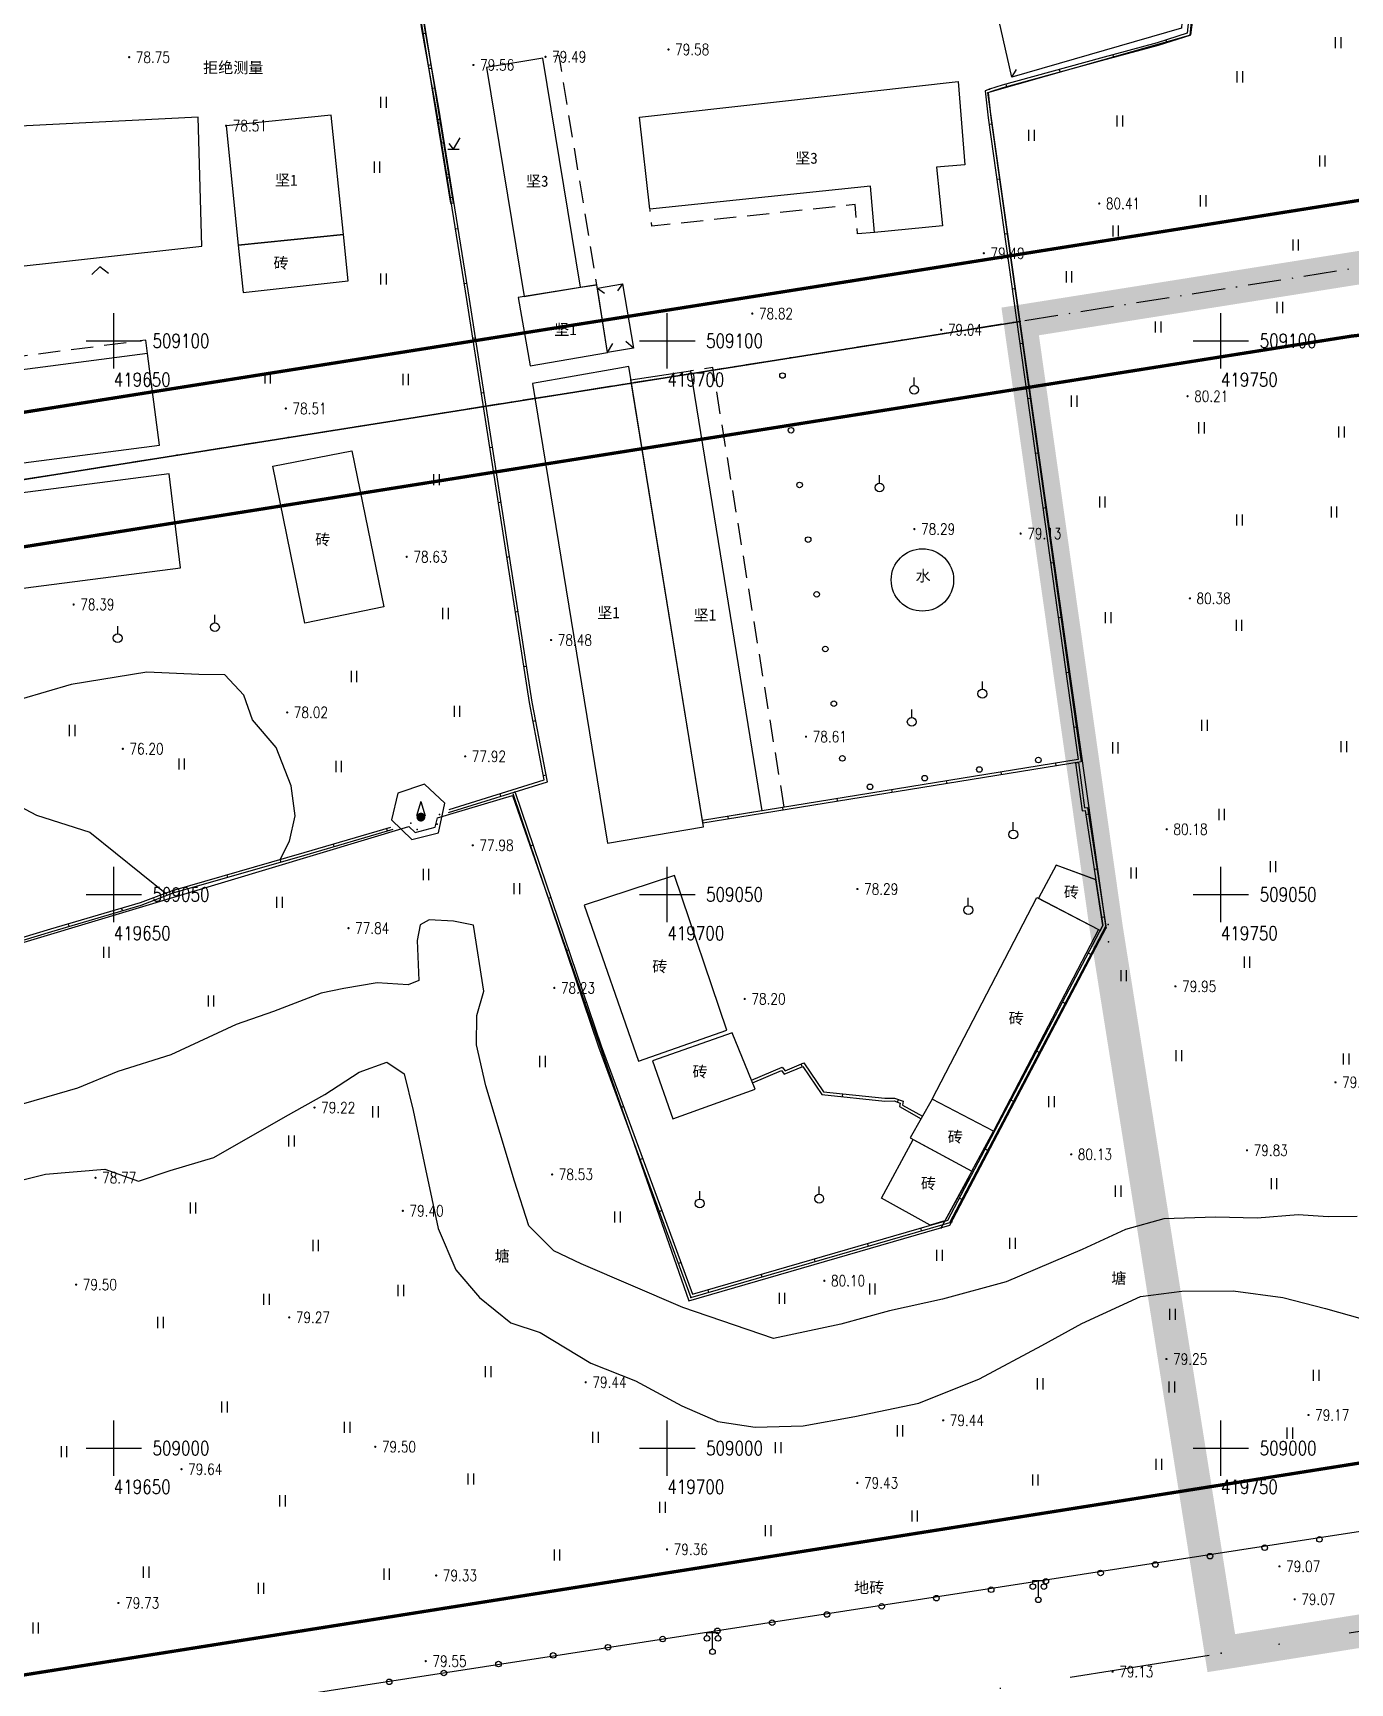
# Model space of a CAD drawing. Header units: millimetres. Extents: x 415847 to 420533, y 507593 to 509769.
# Drawn here: x 419642.7 to 419761.7, y 508978.8 to 509127.8 of the extents above; entities that cross this region are included whole.
import ezdxf
from ezdxf.enums import TextEntityAlignment as Align

# ---------------------------------------------------------------- set-up
doc = ezdxf.new("R2010")
doc.units = ezdxf.units.MM
for name, pattern in [('DASHDOT', [25.4, 12.7, -6.35, 0, -6.35]), ('PHANTOM', [63.5, 31.75, -6.35, 6.35, -6.35, 6.35, -6.35]), ('X5', [3, 2, -1]), ('X9', [10, 6, -2, 0, -2])]:
    doc.linetypes.add(name, pattern=pattern)
for name, color, linetype in [('0-000规划道路中心线', 2, 'Continuous'), ('DLDW', 11, 'Continuous'), ('DMTZ', 3, 'Continuous'), ('GCD', 1, 'Continuous'), ('JMD', 6, 'Continuous'), ('JZD', 1, 'Continuous'), ('PP-COM', 7, 'Continuous'), ('RD-中线', 1, 'DASHDOT'), ('RD-侧石线', 5, 'Continuous'), ('SXSS', 5, 'Continuous'), ('TK', 7, 'Continuous'), ('ZBTZ', 3, 'Continuous'), ('ZJ', 7, 'Continuous')]:
    doc.layers.add(name, color=color, linetype=linetype)
doc.styles.add('ht11k', font='simhei.ttf', dxfattribs={"height": 1})
doc.styles.add('HZ', font='rs.shx', dxfattribs={"width": 0.8, "bigfont": 'hztxt.shx'})
doc.linetypes.add('10421', pattern='A,2,[150,AAA.SHX,S=1,R=0,X=0,Y=1],1e-11', length=2)
doc.linetypes.add('10422', pattern='A,2,[150,AAA.SHX,S=1,R=0,X=0,Y=1],2,[177,AAA.SHX,S=1,R=0,X=0,Y=0.8],1e-09', length=4)

# ---------------------------------------------------------------- blocks, each defined once
blk = doc.blocks.new('gc123')
for p, q in [((-1, 0), (1, 0)), ((0, 0), (-0.8, 1)), ((0, 0), (1.2, 2))]:
    blk.add_line(p, q)
blk = doc.blocks.new('NEW_BLOCK_50')
at = {"color": 0}
for points in [[(-1, 2.9), (-1, 3.5), (1, 3.5), (1, 2.9)], [(0, 0.5), (0, 3.5)]]:
    blk.add_lwpolyline(points, dxfattribs=at)
for centre in [(-1, 2.4), (0, 0), (1, 2.4)]:
    blk.add_circle(centre, 0.5, dxfattribs=at)
blk = doc.blocks.new('gc121')
for p, q in [((-0.5, -1), (-0.5, 1)), ((0.5, -1), (0.5, 1))]:
    blk.add_line(p, q)
blk = doc.blocks.new('gc170')
at = {"linetype": 'Continuous'}
blk.add_circle((0, 0), 0.5, dxfattribs=at)
blk = doc.blocks.new('gc125')
blk.add_line((0, 0.8), (0, 2.2))
blk.add_circle((0, 0), 0.8)
blk = doc.blocks.new('gc211')
for p, q in [((0, 0), (-1.5, -1.32)), ((1.5, -1.32), (0, 0))]:
    blk.add_line(p, q)
blk = doc.blocks.new('gc214')
at = {"const_width": 0.8}
blk.add_lwpolyline([(-0.4, 0, 1), (0.4, 0, 1)], format="xyb", close=True, dxfattribs=at)
for points in [[(0, 2.8), (-0.77, 0.23)], [(0, 2.8), (0.77, 0.23)]]:
    blk.add_lwpolyline(points)
blk = doc.blocks.new('acfgw')
at = {"color": 4}
for p, q in [((0, -5), (0, 5)), ((-5, 0), (5, 0))]:
    blk.add_line(p, q, dxfattribs=at)
blk = doc.blocks.new('GC0000')
at = {"linetype": 'Continuous'}
blk.add_point((0, 0), dxfattribs=at)
blk = doc.blocks.new('GC200')
at = {"linetype": 'Continuous', "const_width": 0.2, "flags": 128}
blk.add_lwpolyline([(-0.1, 0, 1), (0.1, 0, 1)], format="xyb", close=True, dxfattribs=at)

msp = doc.modelspace()

# ---------------------------------------------------------------- linework, layer by layer
at = {"color": 0, "ltscale": 0.1}
msp.add_lwpolyline([(419753.583, 509175.875), (419748.787, 509182.569), (419702.35, 509197.503), (419702.709, 509198.672), (419677.073, 509207.506), (419673.216, 509209.035), (419664.369, 509212.495), (419658.501, 509214.79), (419656.948, 509215.397), (419642.661, 509218.021, -0.05388), (419498.541, 509156.064), (419438.141, 509137.489), (419465.554, 509059.139), (419467.988, 509059.888), (419589.514, 509079.17), (419731.871, 509101.758), (419728.938, 509122.43), (419747.296, 509127.638)], format="xyb", close=True, dxfattribs=at)
at = {"color": 1, "linetype": 'PHANTOM', "ltscale": 0.4, "const_width": 3, "flags": 128}
msp.add_lwpolyline([(419731.871, 509101.759), (419790.672, 509111.089), (419809.103, 508990.854), (419750.036, 508981.482), (419739.842, 509045.724), (419739.639, 509047.005)], close=True, dxfattribs=at)
at = {"color": 0, "ltscale": 0.1}
msp.add_lwpolyline([(419731.871, 509101.758), (419589.514, 509079.17), (419597.541, 509032.358), (419676.661, 509056.152), (419677.231, 509055.59), (419679.041, 509056.069), (419679.256, 509056.932), (419686.027, 509058.946), (419686.027, 509058.946), (419701.953, 509013.301), (419725.516, 509020.137), (419739.639, 509047.005)], close=True, dxfattribs=at)
at = {"layer": '0-000规划道路中心线', "linetype": 'X9', "ltscale": 0.5}
msp.add_line((419790.672, 509111.089), (419467.988, 509059.888), dxfattribs=at)
at = {"layer": 'DLDW', "color": 252, "linetype": '10422', "elevation": 78.323, "flags": 128}
msp.add_lwpolyline([(419602.645, 509111.056), (419603.755, 509110.92), (419604.223, 509107.523), (419604.838, 509106.284), (419605.844, 509105.071), (419608.737, 509103.109), (419657.952, 509108.553), (419657.624, 509120.201), (419620.009, 509118.298), (419618.921, 509118.209), (419616.848, 509117.826), (419614.132, 509117.234), (419611.373, 509116.46), (419602.304, 509112.789), (419602.645, 509111.056)], dxfattribs=at)
at = {"layer": 'DLDW', "color": 252, "linetype": 'Continuous', "elevation": 91.428}
msp.add_lwpolyline([(419676.933, 509054.983), (419679.335, 509055.557), (419679.894, 509058.26), (419678.066, 509059.967), (419675.659, 509059.149), (419675.082, 509056.744)], close=True, dxfattribs=at)
at = {"layer": 'DLDW', "color": 252, "linetype": '10422'}
msp.add_circle((419723.042, 509078.413, 82.254), 2.82, dxfattribs=at)
at = {"layer": 'DMTZ', "color": 252, "linetype": '10421', "elevation": 77.071}
msp.add_lwpolyline([(419665.045, 509053.168), (419665.859, 509054.803), (419666.397, 509057.105), (419666.039, 509059.819), (419664.665, 509063.291), (419662.536, 509065.764), (419661.735, 509067.999), (419660.022, 509069.843), (419657.689, 509069.86), (419652.977, 509070.093), (419646.141, 509068.976), (419641.641, 509067.645), (419639.501, 509066.989), (419638.874, 509065.1), (419638.274, 509063.274), (419638.819, 509061.538), (419639.94, 509058.804), (419643.026, 509057.158), (419647.849, 509055.623), (419654.787, 509050.037)], dxfattribs=at)
at = {"layer": 'JMD', "color": 252, "linetype": 'Continuous'}
for p, q in [((419677.942, 509127.757), (419678.188, 509127.797)), ((419677.942, 509127.757), (419678.188, 509127.797)), ((419745.039, 509127.178), (419745.115, 509126.94)), ((419740.227, 509125.824), (419740.293, 509125.583)), ((419678.673, 509124.926), (419678.427, 509124.882)), ((419678.454, 509124.591, -3.639), (419678.701, 509124.631, -3.639)), ((419731.128, 509123.824), (419731.534, 509124.514)), ((419735.405, 509124.502), (419735.471, 509124.261)), ((419678.741, 509122.821), (419678.987, 509122.861)), ((419678.741, 509122.821), (419678.987, 509122.861)), ((419730.583, 509123.179), (419730.649, 509122.938)), ((419679.253, 509119.656, -3.639), (419679.5, 509119.696, -3.639)), ((419679.531, 509120.001), (419679.284, 509119.961)), ((419729.055, 509119.567), (419729.303, 509119.602)), ((419679.54, 509117.885), (419679.786, 509117.925)), ((419679.54, 509117.885), (419679.786, 509117.925)), ((419680.322, 509115.064), (419680.075, 509115.024)), ((419680.052, 509114.721, -3.639), (419680.299, 509114.761, -3.639)), ((419729.749, 509114.616), (419729.997, 509114.651)), ((419680.339, 509112.95), (419680.586, 509112.99)), ((419680.339, 509112.95), (419680.586, 509112.99)), ((419680.423, 509112.429), (419680.67, 509112.469)), ((419681.113, 509110.126), (419680.866, 509110.087)), ((419730.444, 509109.664), (419730.691, 509109.699)), ((419681.904, 509105.189), (419681.657, 509105.15)), ((419693.685, 509104.773), (419694.335, 509104.306)), ((419695.946, 509105.163), (419695.485, 509104.51)), ((419731.138, 509104.713), (419731.386, 509104.747)), ((419682.68, 509100.25), (419682.433, 509100.211)), ((419696.952, 509099.339, 81.949), (419696.247, 509099.945)), ((419694.594, 509098.957, 91.306), (419695.069, 509099.753)), ((419731.833, 509099.761), (419732.08, 509099.796)), ((419683.449, 509095.31), (419683.202, 509095.271)), ((419732.527, 509094.81), (419732.775, 509094.844)), ((419684.219, 509090.369), (419683.972, 509090.331)), ((419733.222, 509089.858), (419733.469, 509089.893)), ((419684.989, 509085.429), (419684.742, 509085.39)), ((419733.916, 509084.907), (419734.164, 509084.941)), ((419685.758, 509080.488), (419685.511, 509080.45)), ((419734.611, 509079.955), (419734.858, 509079.99)), ((419686.528, 509075.548), (419686.281, 509075.509)), ((419735.305, 509075.004), (419735.553, 509075.038)), ((419687.297, 509070.607), (419687.05, 509070.569)), ((419736, 509070.052), (419736.247, 509070.087)), ((419688.124, 509065.677), (419687.879, 509065.63)), ((419736.694, 509065.1), (419736.942, 509065.135)), ((419735.066, 509061.861), (419735.106, 509061.615)), ((419736.876, 509061.902), (419737.124, 509061.936)), ((419689.06, 509060.765), (419688.814, 509060.718)), ((419725.195, 509060.259), (419725.235, 509060.012)), ((419730.13, 509061.06), (419730.17, 509060.813)), ((419684.969, 509058.874), (419684.895, 509059.113)), ((419715.324, 509058.656), (419715.364, 509058.409)), ((419720.259, 509059.457), (419720.3, 509059.211)), ((419703.165, 509056.682), (419703.205, 509056.435)), ((419705.453, 509057.054), (419705.493, 509056.807)), ((419710.389, 509057.855), (419710.429, 509057.608)), ((419737.795, 509057.235), (419738.042, 509057.273)), ((419674.711, 509055.738, 82.81), (419674.64, 509055.978, 82.81)), ((419669.915, 509054.324, 82.81), (419669.844, 509054.564, 82.81)), ((419687.635, 509054.396), (419687.872, 509054.476)), ((419665.114, 509052.927, 82.81), (419665.045, 509053.168, 82.81)), ((419738.559, 509052.293), (419738.806, 509052.332)), ((419660.307, 509051.551, 82.81), (419660.239, 509051.791, 82.81)), ((419655.501, 509050.174, 82.81), (419655.432, 509050.415, 82.81)), ((419689.239, 509049.66), (419689.476, 509049.74)), ((419650.778, 509048.541, 82.81), (419650.708, 509048.781, 82.81)), ((419739.231, 509047.944), (419739.469, 509047.981)), ((419645.983, 509047.125, 82.81), (419645.912, 509047.365, 82.81)), ((419690.843, 509044.924), (419691.08, 509045.005)), ((419738.25, 509044.574), (419738.029, 509044.69)), ((419692.447, 509040.189), (419692.684, 509040.269)), ((419735.922, 509040.149), (419735.7, 509040.266)), ((419733.593, 509035.725), (419733.372, 509035.841)), ((419694.072, 509035.46), (419694.306, 509035.547)), ((419712.176, 509034.452), (419712.079, 509034.683)), ((419715.831, 509031.75), (419715.858, 509031.999)), ((419720.793, 509031.243), (419720.873, 509031.48)), ((419731.265, 509031.3), (419731.043, 509031.416)), ((419695.799, 509030.768), (419696.034, 509030.855)), ((419728.936, 509026.875), (419728.715, 509026.992)), ((419697.527, 509026.076), (419697.762, 509026.163)), ((419726.608, 509022.45), (419726.387, 509022.567)), ((419699.255, 509021.384), (419699.489, 509021.471)), ((419722.962, 509019.64), (419722.893, 509019.88)), ((419718.16, 509018.247), (419718.091, 509018.487)), ((419700.982, 509016.692), (419701.217, 509016.778)), ((419713.358, 509016.854), (419713.289, 509017.094)), ((419708.556, 509015.46), (419708.487, 509015.701)), ((419703.754, 509014.067), (419703.685, 509014.307))]:
    msp.add_line(p, q, dxfattribs=at)
at = {"layer": 'JMD', "color": 252, "linetype": 'Continuous', "flags": 128}
for points, elevation in [([(419702.52, 509197.796), (419702.47, 509197.655), (419713.156, 509193.928), (419721.493, 509191.145), (419730.232, 509188.307), (419740.661, 509185.06), (419753.907, 509180.81), (419753.072, 509174.993), (419751.922, 509166.436), (419750.573, 509155.355), (419750.102, 509155.008), (419748.654, 509143.909), (419748.771, 509143.176), (419747.201, 509130.059), (419746.965, 509127.789), (419744.249, 509126.928), (419739.132, 509125.524), (419730.241, 509123.085), (419729.108, 509122.723), (419728.713, 509122.585), (419728.972, 509120.159), (419737.102, 509062.192), (419703.165, 509056.682)], 82.81), ([(419702.52, 509197.796), (419713.237, 509194.164), (419721.571, 509191.382), (419730.307, 509188.545), (419740.736, 509185.299), (419754.184, 509180.984), (419753.319, 509174.958), (419752.17, 509166.404), (419750.808, 509155.218), (419750.336, 509154.87), (419748.907, 509143.913), (419749.023, 509143.181), (419747.449, 509130.031), (419747.197, 509127.6), (419744.32, 509126.688), (419739.198, 509125.283), (419730.312, 509122.845), (419729.187, 509122.486), (419728.982, 509122.414), (419729.22, 509120.19), (419737.384, 509061.984), (419703.205, 509056.435)], 82.81), ([(419673.946, 509152.436), (419680.423, 509112.429)], -3.639), ([(419674.193, 509152.476), (419680.658, 509112.542)], -3.639), ([(419674.193, 509152.476), (419680.67, 509112.469)], -3.639), ([(419674.193, 509152.476), (419680.67, 509112.469)], -3.639), ([(419680.286, 509057.684), (419688.885, 509060.349), (419687.555, 509067.333), (419681.884, 509103.734), (419679.12, 509120.985), (419677.869, 509128.017), (419677.086, 509133.255), (419675.896, 509140.729)], 82.521), ([(419680.228, 509057.405), (419689.172, 509060.176), (419687.801, 509067.376), (419682.131, 509103.773), (419679.367, 509121.027), (419678.116, 509128.057), (419677.333, 509133.293), (419676.143, 509140.768)], 82.521), ([(419587.558, 509091.631), (419587.54, 509090.695), (419588.538, 509085.752), (419597.055, 509038.181), (419598.04, 509032.655), (419602.077, 509033.966), (419613.849, 509037.438), (419622.3, 509039.968), (419632.58, 509043.038), (419636.606, 509044.319), (419644.4, 509046.658), (419652.488, 509049.046), (419655.37, 509050.137), (419667.271, 509053.545), (419675.248, 509055.896)], 82.81), ([(419587.808, 509091.626), (419587.791, 509090.718), (419588.784, 509085.799), (419597.302, 509038.225), (419598.236, 509032.981), (419602.003, 509034.205), (419613.778, 509037.678), (419622.229, 509040.208), (419632.507, 509043.277), (419636.533, 509044.558), (419644.329, 509046.898), (419652.409, 509049.283), (419655.292, 509050.375), (419667.202, 509053.785), (419675.038, 509056.095)], 82.81), ([(419707.597, 509033.234), (419710.379, 509034.397), (419710.629, 509034.072), (419712.321, 509034.784), (419714.108, 509032.184), (419719.659, 509031.598), (419720.518, 509031.6), (419721.306, 509031.334), (419721.246, 509030.973), (419723.042, 509029.971)], 79.403), ([(419707.693, 509033.003), (419710.298, 509034.092), (419710.549, 509033.767), (419712.23, 509034.475), (419713.967, 509031.947), (419719.646, 509031.348), (419720.477, 509031.35), (419721.025, 509031.165), (419720.971, 509030.84), (419722.919, 509029.754)], 79.403)]:
    msp.add_lwpolyline(points, dxfattribs=dict(at, elevation=elevation))
for points, elevation in [([(419746.365, 509134.216), (419746.636, 509131.163), (419746.441, 509128.245), (419731.128, 509123.824), (419729.749, 509129.801)], 82.319), ([(419660.152, 509119.437), (419661.251, 509108.655), (419670.736, 509109.622), (419669.637, 509120.404)], 78.543), ([(419671.163, 509105.437), (419670.736, 509109.622), (419661.251, 509108.655), (419661.691, 509104.384), (419671.163, 509105.437)], 78.703), ([(419687.062, 509104.008), (419686.527, 509103.921), (419687.6, 509097.742), (419694.59, 509098.956), (419693.637, 509105.078)], 91.306), ([(419693.685, 509104.773), (419695.946, 509105.163), (419696.952, 509099.339), (419694.59, 509098.956)], 81.949), ([(419653.049, 509098.863), (419605.261, 509092.641), (419606.344, 509084.372), (419654.126, 509090.593)], 78.643)]:
    msp.add_lwpolyline(points, close=True, dxfattribs=dict(at, elevation=elevation))
at = {"layer": 'JMD', "color": 252}
for points, elevation in [([(419692.155, 509104.847), (419688.748, 509125.525), (419683.654, 509124.686), (419687.062, 509104.008)], 91.306), ([(419697.493, 509120.204), (419726.259, 509123.416), (419726.883, 509115.896), (419724.307, 509115.682), (419724.856, 509110.396), (419718.707, 509109.795), (419718.35, 509113.971), (419698.434, 509111.891)], 91.1), ([(419687.832, 509096.161), (419694.594, 509054.634), (419703.256, 509056.12), (419696.525, 509097.683), (419695.346, 509097.469)], 84.424), ([(419696.717, 509096.495), (419702.085, 509097.284), (419708.529, 509057.552), (419703.165, 509056.681)], 84.424), ([(419671.5, 509090.06), (419674.396, 509075.986), (419667.268, 509074.519), (419664.368, 509088.691)], 81.338), ([(419655.015, 509087.993), (419606.229, 509081.687), (419607.323, 509073.226), (419656.034, 509079.499)], 81.351), ([(419738.937, 509046.842), (419729.47, 509028.627), (419723.914, 509031.515), (419733.382, 509049.729)], 82.09), ([(419723.914, 509031.515), (419721.937, 509028.017), (419727.509, 509025.013), (419729.47, 509028.627)], 82.09), ([(419727.509, 509025.013), (419725.075, 509020.513), (419723.729, 509020.123), (419719.331, 509022.563), (419722.196, 509027.877)], 82.09)]:
    msp.add_lwpolyline(points, close=True, dxfattribs=dict(at, elevation=elevation))
at = {"layer": 'JMD', "color": 252, "linetype": 'X5', "flags": 128}
for points, elevation in [([(419692.155, 509104.847), (419693.637, 509105.078), (419690.228, 509125.769), (419688.748, 509125.525)], 91.306), ([(419718.707, 509109.795), (419717.183, 509109.675), (419716.975, 509112.317), (419698.596, 509110.369), (419698.438, 509111.851)], 91.1), ([(419653.049, 509098.863), (419652.893, 509100.068), (419605.105, 509093.846), (419605.261, 509092.641)], 78.733), ([(419710.561, 509057.881), (419704.096, 509097.608), (419702.085, 509097.284)], 82.254)]:
    msp.add_lwpolyline(points, dxfattribs=dict(at, elevation=elevation))
at = {"layer": 'JMD', "color": 252, "linetype": 'Continuous', "flags": 128}
for points in [[(419736.876, 509061.902), (419737.476, 509057.572), (419737.739, 509057.595), (419739.347, 509047.192)], [(419737.124, 509061.936), (419737.691, 509057.842), (419737.95, 509057.864), (419739.598, 509047.136)], [(419686.031, 509059.132), (419693.785, 509036.239), (419699.255, 509021.384), (419702.123, 509013.594), (419724.906, 509020.204), (419725.519, 509020.382), (419739.598, 509047.136)], [(419686.268, 509059.212), (419694.021, 509036.322), (419699.489, 509021.471), (419702.277, 509013.899), (419724.836, 509020.444), (419725.347, 509020.592), (419739.347, 509047.195)]]:
    msp.add_lwpolyline(points, dxfattribs=at)
at = {"layer": 'JMD', "color": 252}
for points, elevation in [([(419738.732, 509051.322), (419735.124, 509052.661), (419733.512, 509049.662)], 81.888), ([(419692.48, 509049.03), (419697.388, 509034.957), (419705.373, 509037.741), (419700.64, 509051.729), (419692.48, 509049.03)], 80.211), ([(419705.871, 509037.503), (419698.671, 509034.975), (419700.504, 509029.754), (419707.935, 509032.408), (419705.871, 509037.503)], 80.339), ([(419727.249, 509024.488), (419724.688, 509019.806)], 81.934)]:
    msp.add_lwpolyline(points, dxfattribs=dict(at, elevation=elevation))
msp.add_lwpolyline([(419738.707, 509051.331), (419735.124, 509052.661), (419733.512, 509049.662), (419738.937, 509046.842), (419739.112, 509046.749), (419739.347, 509047.192)], close=True, dxfattribs=at)
at = {"layer": 'PP-COM', "color": 7, "ltscale": 100, "const_width": 0.3, "flags": 128}
msp.add_lwpolyline([(419703.873, 509245.252), (419755.757, 509172.839, -0.088448), (419776.925, 509128.485, -0.4472552), (419767.236, 509113.446), (419487.97, 509069.134)], format="xyb", dxfattribs=at)
msp.add_lwpolyline([(419777.304, 509000.996), (419624.609, 508976.768, -0.4140936), (419613.166, 508985.073), (419600.496, 509064.709, -0.4143332), (419608.805, 509076.157), (419761.848, 509100.441, -0.4157541), (419784.751, 509083.718), (419793.939, 509023.779, -0.412675)], format="xyb", close=True, dxfattribs=at)
at = {"layer": 'RD-中线'}
msp.add_line((419383.81, 508923.372), (419809.103, 508990.854), dxfattribs=at)
at = {"layer": 'RD-侧石线'}
msp.add_lwpolyline([(419407.689, 508937.684), (419780.337, 508995.249, 0.413877), (419797.052, 509018.045), (419782.283, 509114.393, 0.1179444), (419757.175, 509176.013), (419704.509, 509249.516)], format="xyb", dxfattribs=at)
at = {"layer": 'SXSS', "color": 252, "linetype": '10421'}
for points, elevation in [([(419709.589, 509009.894), (419701.397, 509012.686), (419692.214, 509016.655), (419689.738, 509017.818), (419687.498, 509020.088), (419686.206, 509024.108), (419683.603, 509032.724), (419682.769, 509036.426), (419682.78, 509039.063), (419683.438, 509041.257), (419682.491, 509047.227), (419680.694, 509047.594), (419678.481, 509047.721), (419677.671, 509047.264), (419677.397, 509045.852), (419677.555, 509042.226), (419676.599, 509041.833), (419673.803, 509042.024), (419670.772, 509041.521), (419668.73, 509041.083), (419664.44, 509039.448), (419661.045, 509038.249), (419655.159, 509035.505), (419650.382, 509034.021), (419646.714, 509032.496), (419640.912, 509030.815)], 77.826), ([(419639.006, 509023.541), (419643.833, 509024.73), (419649.184, 509025.182), (419652.239, 509024.101), (419655.089, 509025.082), (419659.027, 509026.26), (419665.513, 509029.961), (419669.052, 509031.942), (419672.159, 509033.966), (419674.65, 509034.86), (419676.224, 509033.798), (419677.048, 509030.499), (419678.161, 509025.202), (419679.311, 509019.841), (419680.898, 509016.107), (419683.025, 509013.613), (419685.85, 509011.316), (419688.523, 509010.451), (419693.076, 509007.657), (419697.129, 509006.077), (419701.309, 509003.804), (419704.561, 509002.396), (419707.927, 509001.902), (419712.281, 509002.018), (419716.928, 509002.85), (419722.727, 509004.073), (419728.206, 509006.253), (419733.836, 509009.258), (419737.443, 509011.261), (419742.729, 509013.679), (419746.469, 509014.184), (419751.121, 509014.212), (419755.601, 509013.61), (419759.448, 509012.596), (419762.771, 509011.667)], 79.585), ([(419762.297, 509020.916), (419759.675, 509020.891), (419756.966, 509021.082), (419753.268, 509020.773), (419749.521, 509020.854), (419744.856, 509020.695), (419741.389, 509019.757), (419737.464, 509017.949), (419730.599, 509015.029), (419724.853, 509013.457), (419720.073, 509012.387), (419715.676, 509011.207), (419709.589, 509009.894)], 79.585)]:
    msp.add_lwpolyline(points, dxfattribs=dict(at, elevation=elevation))

# ---------------------------------------------------------------- block references
at = {"layer": 'DLDW', "color": 252, "linetype": 'Continuous', "xscale": 0.5, "yscale": 0.5}
msp.add_blockref('gc214', (419677.743, 509056.989), dxfattribs=at)
at = {"layer": 'DLDW', "xscale": 0.5, "yscale": 0.5}
for p in [(419733.513, 508986.29, 77.923), (419704.078, 508981.61, 77.923)]:
    msp.add_blockref('NEW_BLOCK_50', p, dxfattribs=at)
at = {"layer": 'GCD', "color": 252, "linetype": 'Continuous'}
ref = msp.add_blockref('GC200', (419700.103, 509126.319, 79.575), dxfattribs=dict(at, xscale=0.5, yscale=0.5, zscale=0.5))
ref.add_attrib('height', '79.58', dxfattribs={"linetype": 'Continuous', "height": 1, "style": 'HZ', "width": 0.8}).set_placement((419700.703, 509126.319, 79.575), align=Align.MIDDLE_LEFT)
ref = msp.add_blockref('GC200', (419651.393, 509125.624, 78.75), dxfattribs=dict(at, xscale=0.5, yscale=0.5, zscale=0.5))
ref.add_attrib('height', '78.75', dxfattribs={"linetype": 'Continuous', "height": 1, "style": 'HZ', "width": 0.8}).set_placement((419651.993, 509125.624, 78.75), align=Align.MIDDLE_LEFT)
ref = msp.add_blockref('GC200', (419682.486, 509124.924, 79.56), dxfattribs=dict(at, xscale=0.5, yscale=0.5, zscale=0.5))
ref.add_attrib('height', '79.56', dxfattribs={"linetype": 'Continuous', "height": 1, "style": 'HZ', "width": 0.8}).set_placement((419683.086, 509124.924, 79.56), align=Align.MIDDLE_LEFT)
ref = msp.add_blockref('GC200', (419688.993, 509125.659, 79.49), dxfattribs=dict(at, xscale=0.5, yscale=0.5, zscale=0.5))
ref.add_attrib('height', '79.49', dxfattribs={"linetype": 'Continuous', "height": 1, "style": 'HZ', "width": 0.8}).set_placement((419689.593, 509125.659, 79.49), align=Align.MIDDLE_LEFT)
ref = msp.add_blockref('GC200', (419660.152, 509119.437, 78.513), dxfattribs=dict(at, xscale=0.5, yscale=0.5, zscale=0.5))
ref.add_attrib('height', '78.51', dxfattribs={"linetype": 'Continuous', "height": 1, "style": 'HZ', "width": 0.8}).set_placement((419660.752, 509119.437, 78.513), align=Align.MIDDLE_LEFT)
ref = msp.add_blockref('GC200', (419739.013, 509112.409, 80.41), dxfattribs=dict(at, xscale=0.5, yscale=0.5, zscale=0.5))
ref.add_attrib('height', '80.41', dxfattribs={"linetype": 'Continuous', "height": 1, "style": 'HZ', "width": 0.8}).set_placement((419739.613, 509112.409, 80.41), align=Align.MIDDLE_LEFT)
ref = msp.add_blockref('GC200', (419728.589, 509107.917, 79.49), dxfattribs=dict(at, xscale=0.5, yscale=0.5, zscale=0.5))
ref.add_attrib('height', '79.49', dxfattribs={"linetype": 'Continuous', "height": 1, "style": 'HZ', "width": 0.8}).set_placement((419729.189, 509107.917, 79.49), align=Align.MIDDLE_LEFT)
ref = msp.add_blockref('GC200', (419707.672, 509102.47, 78.82), dxfattribs=dict(at, xscale=0.5, yscale=0.5, zscale=0.5))
ref.add_attrib('height', '78.82', dxfattribs={"linetype": 'Continuous', "height": 1, "style": 'HZ', "width": 0.8}).set_placement((419708.272, 509102.47, 78.82), align=Align.MIDDLE_LEFT)
ref = msp.add_blockref('GC200', (419724.741, 509101.002, 79.04), dxfattribs=dict(at, xscale=0.5, yscale=0.5, zscale=0.5))
ref.add_attrib('height', '79.04', dxfattribs={"linetype": 'Continuous', "height": 1, "style": 'HZ', "width": 0.8}).set_placement((419725.341, 509101.002, 79.04), align=Align.MIDDLE_LEFT)
ref = msp.add_blockref('GC200', (419746.99, 509095.006, 80.21), dxfattribs=dict(at, xscale=0.5, yscale=0.5, zscale=0.5))
ref.add_attrib('height', '80.21', dxfattribs={"linetype": 'Continuous', "height": 1, "style": 'HZ', "width": 0.8}).set_placement((419747.59, 509095.006, 80.21), align=Align.MIDDLE_LEFT)
ref = msp.add_blockref('GC200', (419665.545, 509093.894, 78.51), dxfattribs=dict(at, xscale=0.5, yscale=0.5, zscale=0.5))
ref.add_attrib('height', '78.51', dxfattribs={"linetype": 'Continuous', "height": 1, "style": 'HZ', "width": 0.8}).set_placement((419666.145, 509093.894, 78.51), align=Align.MIDDLE_LEFT)
ref = msp.add_blockref('GC200', (419722.314, 509083.005, 78.29), dxfattribs=dict(at, xscale=0.5, yscale=0.5, zscale=0.5))
ref.add_attrib('height', '78.29', dxfattribs={"linetype": 'Continuous', "height": 1, "style": 'HZ', "width": 0.8}).set_placement((419722.914, 509083.005, 78.29), align=Align.MIDDLE_LEFT)
ref = msp.add_blockref('GC200', (419731.913, 509082.602, 79.13), dxfattribs=dict(at, xscale=0.5, yscale=0.5, zscale=0.5))
ref.add_attrib('height', '79.13', dxfattribs={"linetype": 'Continuous', "height": 1, "style": 'HZ', "width": 0.8}).set_placement((419732.513, 509082.602, 79.13), align=Align.MIDDLE_LEFT)
ref = msp.add_blockref('GC200', (419676.46, 509080.501, 78.63), dxfattribs=dict(at, xscale=0.5, yscale=0.5, zscale=0.5))
ref.add_attrib('height', '78.63', dxfattribs={"linetype": 'Continuous', "height": 1, "style": 'HZ', "width": 0.8}).set_placement((419677.06, 509080.501, 78.63), align=Align.MIDDLE_LEFT)
ref = msp.add_blockref('GC200', (419646.376, 509076.193, 78.39), dxfattribs=dict(at, xscale=0.5, yscale=0.5, zscale=0.5))
ref.add_attrib('height', '78.39', dxfattribs={"linetype": 'Continuous', "height": 1, "style": 'HZ', "width": 0.8}).set_placement((419646.976, 509076.193, 78.39), align=Align.MIDDLE_LEFT)
ref = msp.add_blockref('GC200', (419747.199, 509076.748, 80.38), dxfattribs=dict(at, xscale=0.5, yscale=0.5, zscale=0.5))
ref.add_attrib('height', '80.38', dxfattribs={"linetype": 'Continuous', "height": 1, "style": 'HZ', "width": 0.8}).set_placement((419747.799, 509076.748, 80.38), align=Align.MIDDLE_LEFT)
ref = msp.add_blockref('GC200', (419689.503, 509072.982, 78.48), dxfattribs=dict(at, xscale=0.5, yscale=0.5, zscale=0.5))
ref.add_attrib('height', '78.48', dxfattribs={"linetype": 'Continuous', "height": 1, "style": 'HZ', "width": 0.8}).set_placement((419690.103, 509072.982, 78.48), align=Align.MIDDLE_LEFT)
ref = msp.add_blockref('GC200', (419665.666, 509066.447, 78.02), dxfattribs=dict(at, xscale=0.5, yscale=0.5, zscale=0.5))
ref.add_attrib('height', '78.02', dxfattribs={"linetype": 'Continuous', "height": 1, "style": 'HZ', "width": 0.8}).set_placement((419666.266, 509066.447, 78.02), align=Align.MIDDLE_LEFT)
ref = msp.add_blockref('GC200', (419712.525, 509064.257, 78.61), dxfattribs=dict(at, xscale=0.5, yscale=0.5, zscale=0.5))
ref.add_attrib('height', '78.61', dxfattribs={"linetype": 'Continuous', "height": 1, "style": 'HZ', "width": 0.8}).set_placement((419713.125, 509064.257, 78.61), align=Align.MIDDLE_LEFT)
ref = msp.add_blockref('GC200', (419650.816, 509063.159, 76.2), dxfattribs=dict(at, xscale=0.5, yscale=0.5, zscale=0.5))
ref.add_attrib('height', '76.20', dxfattribs={"linetype": 'Continuous', "height": 1, "style": 'HZ', "width": 0.8}).set_placement((419651.416, 509063.159, 76.2), align=Align.MIDDLE_LEFT)
ref = msp.add_blockref('GC200', (419681.744, 509062.475, 77.92), dxfattribs=dict(at, xscale=0.5, yscale=0.5, zscale=0.5))
ref.add_attrib('height', '77.92', dxfattribs={"linetype": 'Continuous', "height": 1, "style": 'HZ', "width": 0.8}).set_placement((419682.344, 509062.475, 77.92), align=Align.MIDDLE_LEFT)
ref = msp.add_blockref('GC200', (419745.109, 509055.894, 80.18), dxfattribs=dict(at, xscale=0.5, yscale=0.5, zscale=0.5))
ref.add_attrib('height', '80.18', dxfattribs={"linetype": 'Continuous', "height": 1, "style": 'HZ', "width": 0.8}).set_placement((419745.709, 509055.894, 80.18), align=Align.MIDDLE_LEFT)
ref = msp.add_blockref('GC200', (419682.427, 509054.446, 77.98), dxfattribs=dict(at, xscale=0.5, yscale=0.5, zscale=0.5))
ref.add_attrib('height', '77.98', dxfattribs={"linetype": 'Continuous', "height": 1, "style": 'HZ', "width": 0.8}).set_placement((419683.027, 509054.446, 77.98), align=Align.MIDDLE_LEFT)
ref = msp.add_blockref('GC200', (419717.171, 509050.496, 78.29), dxfattribs=dict(at, xscale=0.5, yscale=0.5, zscale=0.5))
ref.add_attrib('height', '78.29', dxfattribs={"linetype": 'Continuous', "height": 1, "style": 'HZ', "width": 0.8}).set_placement((419717.771, 509050.496, 78.29), align=Align.MIDDLE_LEFT)
ref = msp.add_blockref('GC200', (419671.204, 509046.957, 77.84), dxfattribs=dict(at, xscale=0.5, yscale=0.5, zscale=0.5))
ref.add_attrib('height', '77.84', dxfattribs={"linetype": 'Continuous', "height": 1, "style": 'HZ', "width": 0.8}).set_placement((419671.804, 509046.957, 77.84), align=Align.MIDDLE_LEFT)
ref = msp.add_blockref('GC200', (419689.79, 509041.564, 78.23), dxfattribs=dict(at, xscale=0.5, yscale=0.5, zscale=0.5))
ref.add_attrib('height', '78.23', dxfattribs={"linetype": 'Continuous', "height": 1, "style": 'HZ', "width": 0.8}).set_placement((419690.39, 509041.564, 78.23), align=Align.MIDDLE_LEFT)
ref = msp.add_blockref('GC200', (419745.895, 509041.703, 79.95), dxfattribs=dict(at, xscale=0.5, yscale=0.5, zscale=0.5))
ref.add_attrib('height', '79.95', dxfattribs={"linetype": 'Continuous', "height": 1, "style": 'HZ', "width": 0.8}).set_placement((419746.495, 509041.703, 79.95), align=Align.MIDDLE_LEFT)
ref = msp.add_blockref('GC200', (419706.99, 509040.569, 78.2), dxfattribs=dict(at, xscale=0.5, yscale=0.5, zscale=0.5))
ref.add_attrib('height', '78.20', dxfattribs={"linetype": 'Continuous', "height": 1, "style": 'HZ', "width": 0.8}).set_placement((419707.59, 509040.569, 78.2), align=Align.MIDDLE_LEFT)
ref = msp.add_blockref('GC200', (419760.35, 509033.037, 79.92), dxfattribs=dict(at, xscale=0.5, yscale=0.5, zscale=0.5))
ref.add_attrib('height', '79.92', dxfattribs={"linetype": 'Continuous', "height": 1, "style": 'HZ', "width": 0.8}).set_placement((419760.95, 509033.037, 79.92), align=Align.MIDDLE_LEFT)
ref = msp.add_blockref('GC200', (419668.133, 509030.754, 79.22), dxfattribs=dict(at, xscale=0.5, yscale=0.5, zscale=0.5))
ref.add_attrib('height', '79.22', dxfattribs={"linetype": 'Continuous', "height": 1, "style": 'HZ', "width": 0.8}).set_placement((419668.733, 509030.754, 79.22), align=Align.MIDDLE_LEFT)
ref = msp.add_blockref('GC200', (419736.48, 509026.529, 80.13), dxfattribs=dict(at, xscale=0.5, yscale=0.5, zscale=0.5))
ref.add_attrib('height', '80.13', dxfattribs={"linetype": 'Continuous', "height": 1, "style": 'HZ', "width": 0.8}).set_placement((419737.08, 509026.529, 80.13), align=Align.MIDDLE_LEFT)
ref = msp.add_blockref('GC200', (419752.356, 509026.892, 79.83), dxfattribs=dict(at, xscale=0.5, yscale=0.5, zscale=0.5))
ref.add_attrib('height', '79.83', dxfattribs={"linetype": 'Continuous', "height": 1, "style": 'HZ', "width": 0.8}).set_placement((419752.956, 509026.892, 79.83), align=Align.MIDDLE_LEFT)
ref = msp.add_blockref('GC200', (419648.355, 509024.414, 78.77), dxfattribs=dict(at, xscale=0.5, yscale=0.5, zscale=0.5))
ref.add_attrib('height', '78.77', dxfattribs={"linetype": 'Continuous', "height": 1, "style": 'HZ', "width": 0.8}).set_placement((419648.955, 509024.414, 78.77), align=Align.MIDDLE_LEFT)
ref = msp.add_blockref('GC200', (419689.593, 509024.716, 78.53), dxfattribs=dict(at, xscale=0.5, yscale=0.5, zscale=0.5))
ref.add_attrib('height', '78.53', dxfattribs={"linetype": 'Continuous', "height": 1, "style": 'HZ', "width": 0.8}).set_placement((419690.193, 509024.716, 78.53), align=Align.MIDDLE_LEFT)
ref = msp.add_blockref('GC200', (419676.112, 509021.43, 79.4), dxfattribs=dict(at, xscale=0.5, yscale=0.5, zscale=0.5))
ref.add_attrib('height', '79.40', dxfattribs={"linetype": 'Continuous', "height": 1, "style": 'HZ', "width": 0.8}).set_placement((419676.712, 509021.43, 79.4), align=Align.MIDDLE_LEFT)
ref = msp.add_blockref('GC200', (419646.603, 509014.762, 79.5), dxfattribs=dict(at, xscale=0.5, yscale=0.5, zscale=0.5))
ref.add_attrib('height', '79.50', dxfattribs={"linetype": 'Continuous', "height": 1, "style": 'HZ', "width": 0.8}).set_placement((419647.203, 509014.762, 79.5), align=Align.MIDDLE_LEFT)
ref = msp.add_blockref('GC200', (419714.18, 509015.111, 80.1), dxfattribs=dict(at, xscale=0.5, yscale=0.5, zscale=0.5))
ref.add_attrib('height', '80.10', dxfattribs={"linetype": 'Continuous', "height": 1, "style": 'HZ', "width": 0.8}).set_placement((419714.78, 509015.111, 80.1), align=Align.MIDDLE_LEFT)
ref = msp.add_blockref('GC200', (419665.849, 509011.803, 79.27), dxfattribs=dict(at, xscale=0.5, yscale=0.5, zscale=0.5))
ref.add_attrib('height', '79.27', dxfattribs={"linetype": 'Continuous', "height": 1, "style": 'HZ', "width": 0.8}).set_placement((419666.449, 509011.803, 79.27), align=Align.MIDDLE_LEFT)
ref = msp.add_blockref('GC200', (419745.081, 509008.044, 79.25), dxfattribs=dict(at, xscale=0.5, yscale=0.5, zscale=0.5))
ref.add_attrib('height', '79.25', dxfattribs={"linetype": 'Continuous', "height": 1, "style": 'HZ', "width": 0.8}).set_placement((419745.681, 509008.044, 79.25), align=Align.MIDDLE_LEFT)
ref = msp.add_blockref('GC200', (419692.63, 509005.946, 79.44), dxfattribs=dict(at, xscale=0.5, yscale=0.5, zscale=0.5))
ref.add_attrib('height', '79.44', dxfattribs={"linetype": 'Continuous', "height": 1, "style": 'HZ', "width": 0.8}).set_placement((419693.23, 509005.946, 79.44), align=Align.MIDDLE_LEFT)
ref = msp.add_blockref('GC200', (419724.917, 509002.508, 79.44), dxfattribs=dict(at, xscale=0.5, yscale=0.5, zscale=0.5))
ref.add_attrib('height', '79.44', dxfattribs={"linetype": 'Continuous', "height": 1, "style": 'HZ', "width": 0.8}).set_placement((419725.517, 509002.508, 79.44), align=Align.MIDDLE_LEFT)
ref = msp.add_blockref('GC200', (419757.913, 509002.988, 79.17), dxfattribs=dict(at, xscale=0.5, yscale=0.5, zscale=0.5))
ref.add_attrib('height', '79.17', dxfattribs={"linetype": 'Continuous', "height": 1, "style": 'HZ', "width": 0.8}).set_placement((419758.513, 509002.988, 79.17), align=Align.MIDDLE_LEFT)
ref = msp.add_blockref('GC200', (419673.618, 509000.12, 79.5), dxfattribs=dict(at, xscale=0.5, yscale=0.5, zscale=0.5))
ref.add_attrib('height', '79.50', dxfattribs={"linetype": 'Continuous', "height": 1, "style": 'HZ', "width": 0.8}).set_placement((419674.218, 509000.12, 79.5), align=Align.MIDDLE_LEFT)
ref = msp.add_blockref('GC200', (419656.117, 508998.092, 79.64), dxfattribs=dict(at, xscale=0.5, yscale=0.5, zscale=0.5))
ref.add_attrib('height', '79.64', dxfattribs={"linetype": 'Continuous', "height": 1, "style": 'HZ', "width": 0.8}).set_placement((419656.717, 508998.092, 79.64), align=Align.MIDDLE_LEFT)
ref = msp.add_blockref('GC200', (419717.162, 508996.856, 79.43), dxfattribs=dict(at, xscale=0.5, yscale=0.5, zscale=0.5))
ref.add_attrib('height', '79.43', dxfattribs={"linetype": 'Continuous', "height": 1, "style": 'HZ', "width": 0.8}).set_placement((419717.762, 508996.856, 79.43), align=Align.MIDDLE_LEFT)
ref = msp.add_blockref('GC200', (419699.972, 508990.848, 79.36), dxfattribs=dict(at, xscale=0.5, yscale=0.5, zscale=0.5))
ref.add_attrib('height', '79.36', dxfattribs={"linetype": 'Continuous', "height": 1, "style": 'HZ', "width": 0.8}).set_placement((419700.572, 508990.848, 79.36), align=Align.MIDDLE_LEFT)
ref = msp.add_blockref('GC200', (419755.291, 508989.318, 79.067), dxfattribs=dict(at, xscale=0.5, yscale=0.5, zscale=0.5))
ref.add_attrib('height', '79.07', dxfattribs={"linetype": 'Continuous', "height": 1, "style": 'HZ', "width": 0.8}).set_placement((419755.891, 508989.318, 79.067), align=Align.MIDDLE_LEFT)
ref = msp.add_blockref('GC200', (419679.124, 508988.495, 79.33), dxfattribs=dict(at, xscale=0.5, yscale=0.5, zscale=0.5))
ref.add_attrib('height', '79.33', dxfattribs={"linetype": 'Continuous', "height": 1, "style": 'HZ', "width": 0.8}).set_placement((419679.724, 508988.495, 79.33), align=Align.MIDDLE_LEFT)
ref = msp.add_blockref('GC200', (419756.658, 508986.342, 79.07), dxfattribs=dict(at, xscale=0.5, yscale=0.5, zscale=0.5))
ref.add_attrib('height', '79.07', dxfattribs={"linetype": 'Continuous', "height": 1, "style": 'HZ', "width": 0.8}).set_placement((419757.258, 508986.342, 79.07), align=Align.MIDDLE_LEFT)
ref = msp.add_blockref('GC200', (419650.422, 508986.011, 79.73), dxfattribs=dict(at, xscale=0.5, yscale=0.5, zscale=0.5))
ref.add_attrib('height', '79.73', dxfattribs={"linetype": 'Continuous', "height": 1, "style": 'HZ', "width": 0.8}).set_placement((419651.022, 508986.011, 79.73), align=Align.MIDDLE_LEFT)
ref = msp.add_blockref('GC200', (419678.179, 508980.759, 79.55), dxfattribs=dict(at, xscale=0.5, yscale=0.5, zscale=0.5))
ref.add_attrib('height', '79.55', dxfattribs={"linetype": 'Continuous', "height": 1, "style": 'HZ', "width": 0.8}).set_placement((419678.779, 508980.759, 79.55), align=Align.MIDDLE_LEFT)
ref = msp.add_blockref('GC200', (419740.218, 508979.802, 79.131), dxfattribs=dict(at, xscale=0.5, yscale=0.5, zscale=0.5))
ref.add_attrib('height', '79.13', dxfattribs={"linetype": 'Continuous', "height": 1, "style": 'HZ', "width": 0.8}).set_placement((419740.818, 508979.802, 79.131), align=Align.MIDDLE_LEFT)
at = {"layer": 'JZD', "linetype": 'Continuous'}
for p in [(419729.108, 509122.723), (419686.197, 509059.239), (419679.426, 509057.225), (419676.831, 509056.445), (419677.401, 509055.883), (419679.211, 509056.362), (419739.809, 509047.298), (419725.686, 509020.43), (419702.123, 509013.594)]:
    msp.add_blockref('GC0000', p, dxfattribs=at)
at = {"layer": 'JZD', "color": 2, "linetype": 'Continuous'}
for p in [(419731.871, 509101.759), (419739.639, 509047.005), (419739.842, 509045.724), (419750.036, 508981.482)]:
    msp.add_blockref('GC0000', p, dxfattribs=at)
at = {"layer": 'TK', "color": 252, "linetype": 'Continuous', "xscale": 0.5, "yscale": 0.5}
for p in [(419650, 509100), (419700, 509100), (419750, 509100), (419650, 509050), (419700, 509050), (419750, 509050), (419650, 509000), (419700, 509000), (419750, 509000)]:
    msp.add_blockref('acfgw', p, dxfattribs=at)
at = {"layer": 'ZBTZ', "color": 252, "linetype": 'Continuous', "xscale": 0.5, "yscale": 0.5}
for name, p in [('gc121', (419760.606, 509126.934)), ('gc121', (419751.728, 509123.852)), ('gc121', (419674.374, 509121.55)), ('gc121', (419740.894, 509119.868)), ('gc121', (419732.906, 509118.567)), ('gc121', (419759.176, 509116.26)), ('gc121', (419673.796, 509115.692)), ('gc121', (419748.418, 509112.652)), ('gc121', (419740.505, 509109.923)), ('gc121', (419756.769, 509108.668)), ('gc121', (419674.377, 509105.589)), ('gc121', (419736.291, 509105.789)), ('gc121', (419755.34, 509103.018)), ('gc121', (419744.351, 509101.247)), ('gc121', (419663.916, 509096.647)), ('gc121', (419676.386, 509096.518)), ('gc125', (419722.291, 509095.582)), ('gc121', (419736.753, 509094.557)), ('gc121', (419748.264, 509092.151)), ('gc121', (419760.903, 509091.776)), ('gc121', (419679.158, 509087.459)), ('gc125', (419719.17, 509086.761)), ('gc121', (419739.311, 509085.442)), ('gc121', (419760.226, 509084.54)), ('gc121', (419751.695, 509083.83)), ('gc125', (419659.137, 509074.149)), ('gc121', (419679.972, 509075.382)), ('gc121', (419739.837, 509074.994)), ('gc121', (419751.649, 509074.317)), ('gc125', (419650.358, 509073.15)), ('gc121', (419671.719, 509069.691)), ('gc125', (419728.459, 509068.138)), ('gc121', (419681.018, 509066.556)), ('gc125', (419722.078, 509065.599)), ('gc121', (419748.535, 509065.271)), ('gc121', (419646.264, 509064.814)), ('gc121', (419740.486, 509063.248)), ('gc121', (419761.116, 509063.354)), ('gc121', (419656.144, 509061.794)), ('gc121', (419670.324, 509061.562)), ('gc121', (419750.081, 509057.229)), ('gc125', (419731.248, 509055.426)), ('gc121', (419678.221, 509051.805)), ('gc121', (419742.136, 509051.933)), ('gc121', (419754.716, 509052.519)), ('gc121', (419686.416, 509050.525)), ('gc121', (419664.977, 509049.305)), ('gc125', (419727.187, 509048.592)), ('gc121', (419649.345, 509044.782)), ('gc121', (419752.371, 509043.891)), ('gc121', (419741.229, 509042.666)), ('gc121', (419658.804, 509040.391)), ('gc121', (419746.215, 509035.456)), ('gc121', (419688.735, 509034.915)), ('gc121', (419761.334, 509035.149)), ('gc121', (419734.718, 509031.3)), ('gc121', (419673.658, 509030.374)), ('gc121', (419666.066, 509027.731)), ('gc121', (419754.817, 509023.877)), ('gc125', (419702.927, 509022.097)), ('gc125', (419713.721, 509022.524)), ('gc121', (419740.74, 509023.205)), ('gc121', (419657.173, 509021.682)), ('gc121', (419695.52, 509020.863)), ('gc121', (419668.254, 509018.296)), ('gc121', (419724.595, 509017.419)), ('gc121', (419731.196, 509018.498)), ('gc121', (419663.816, 509013.439)), ('gc121', (419675.95, 509014.235)), ('gc121', (419710.373, 509013.521)), ('gc121', (419718.534, 509014.361)), ('gc121', (419745.636, 509012.089)), ('gc121', (419654.243, 509011.342)), ('gc121', (419683.825, 509006.915)), ('gc121', (419733.7, 509005.806)), ('gc121', (419745.585, 509005.521)), ('gc121', (419758.621, 509006.564)), ('gc121', (419660.015, 509003.712)), ('gc121', (419671.096, 509001.882)), ('gc121', (419721.028, 509001.56)), ('gc121', (419756.233, 509001.347, 79.2)), ('gc121', (419645.515, 508999.675)), ('gc121', (419693.533, 509000.967)), ('gc121', (419710.028, 509000.045)), ('gc121', (419744.408, 508998.527)), ('gc121', (419682.269, 508997.216)), ('gc121', (419733.259, 508997.126)), ('gc121', (419665.255, 508995.24)), ('gc121', (419699.577, 508994.654)), ('gc121', (419722.359, 508993.856)), ('gc121', (419709.13, 508992.536)), ('gc121', (419690.053, 508990.353)), ('gc121', (419652.945, 508988.792)), ('gc121', (419674.667, 508988.615)), ('gc121', (419663.311, 508987.334)), ('gc121', (419642.963, 508983.759))]:
    msp.add_blockref(name, p, dxfattribs=at)
at = {"layer": 'ZBTZ', "color": 252, "linetype": 'Continuous', "xscale": 0.5, "yscale": 0.5, "zscale": 0.5}
msp.add_blockref('gc123', (419680.689, 509117.331), dxfattribs=at)
at = {"layer": 'ZBTZ', "color": 252, "linetype": 'Continuous', "xscale": 0.4999999999999986, "yscale": 0.4999999999999986, "zscale": 0.4999999999999986, "rotation": 3.337455158189882}
msp.add_blockref('gc211', (419648.741, 509106.696), dxfattribs=at)
at = {"layer": 'ZBTZ', "color": 252, "linetype": 'Continuous', "xscale": 0.5, "yscale": 0.5}
for p, rotation in [((419710.4, 509096.872), 278.8988423935465), ((419711.173, 509091.932), 278.8988423935465), ((419711.946, 509086.993), 278.8988423935465), ((419712.72, 509082.053), 278.8988423935465), ((419713.493, 509077.113), 278.8988423935465), ((419714.267, 509072.173), 278.8988423935465), ((419715.04, 509067.233), 278.8988423935465), ((419715.814, 509062.294), 278.8988423935465), ((419728.186, 509061.294), 9.042189997489416), ((419733.517, 509062.142), 9.042189997489416), ((419718.31, 509059.722), 9.042189997489416), ((419723.248, 509060.508), 9.042189997489416), ((419753.958, 508991), 8.724628680074655), ((419758.901, 508991.756), 8.420401071539528), ((419744.074, 508989.484), 8.724628680074655), ((419749.016, 508990.242), 8.724628680074655), ((419734.19, 508987.967), 8.724628680074655), ((419739.132, 508988.725), 8.724628680074655), ((419724.305, 508986.45), 8.724628680074655), ((419729.248, 508987.208), 8.724628680074655), ((419714.415, 508984.97), 8.499425558743066), ((419719.361, 508985.709), 8.499425558743066), ((419704.525, 508983.492), 8.499425558743066), ((419709.47, 508984.231), 8.499425558743066), ((419694.635, 508982.014), 8.499425558743066), ((419699.58, 508982.753), 8.499425558743066), ((419684.752, 508980.491), 9.21061378743382), ((419689.69, 508981.275), 8.499425558743066), ((419674.881, 508978.89), 9.21061378743382), ((419679.816, 508979.69), 9.21061378743382)]:
    msp.add_blockref('gc170', p, dxfattribs=dict(at, rotation=rotation))

# ---------------------------------------------------------------- texts
at = {"layer": 'TK', "color": 252, "linetype": 'Continuous', "style": 'HZ', "width": 0.8}
for s, p in [('509100', (419653.5, 509099.375)), ('509100', (419703.5, 509099.375)), ('509100', (419753.5, 509099.375)), ('419650', (419650, 509095.875)), ('419700', (419700, 509095.875)), ('419750', (419750, 509095.875)), ('509050', (419653.5, 509049.375)), ('509050', (419703.5, 509049.375)), ('509050', (419753.5, 509049.375)), ('419650', (419650, 509045.875)), ('419700', (419700, 509045.875)), ('419750', (419750, 509045.875)), ('509000', (419653.5, 508999.375)), ('509000', (419703.5, 508999.375)), ('509000', (419753.5, 508999.375)), ('419650', (419650, 508995.875)), ('419700', (419700, 508995.875)), ('419750', (419750, 508995.875))]:
    msp.add_text(s, height=1.25, dxfattribs=at).set_placement(p)
at = {"layer": 'ZJ', "color": 252, "linetype": 'Continuous', "style": 'ht11k'}
for s, p in [('拒绝测量', (419663.526, 509124.691)), ('坚1', (419666.609, 509114.523, -3.639)), ('砖', (419665.789, 509107.038)), ('坚1', (419691.826, 509101.026)), ('砖', (419669.553, 509082.059))]:
    msp.add_text(s, height=1, dxfattribs=at).set_placement(p, align=Align.MIDDLE_RIGHT)
for s, p in [('坚3', (419712.569, 509116.531)), ('坚3', (419688.246, 509114.453)), ('水', (419723.104, 509078.793, 82.254)), ('坚1', (419694.686, 509075.482, 85.753)), ('坚1', (419703.401, 509075.27)), ('砖', (419736.503, 509050.234)), ('砖', (419699.32, 509043.514)), ('砖', (419731.518, 509038.829)), ('砖', (419702.954, 509034.011)), ('砖', (419726.011, 509028.126)), ('砖', (419723.59, 509023.92)), ('塘', (419685.088, 509017.371)), ('塘', (419740.775, 509015.367))]:
    msp.add_text(s, height=1, dxfattribs=at).set_placement(p, align=Align.MIDDLE)
at = {"layer": 'ZJ', "linetype": 'Continuous', "style": 'ht11k'}
msp.add_text('地砖', height=1, dxfattribs=at).set_placement((419719.595, 508987.411), align=Align.MIDDLE_RIGHT)

doc.saveas('drawing.dxf')
